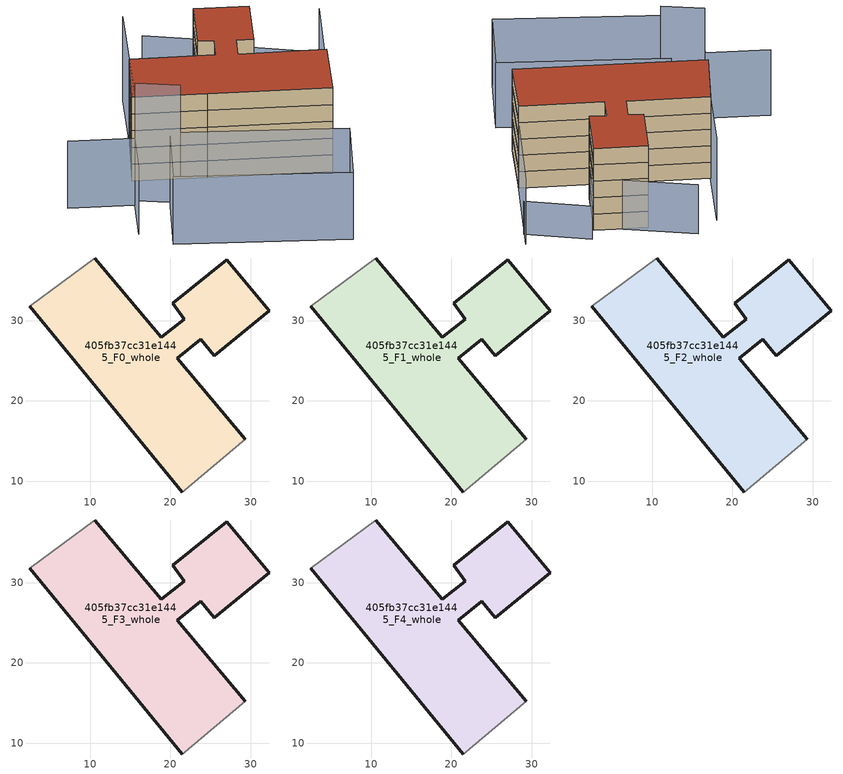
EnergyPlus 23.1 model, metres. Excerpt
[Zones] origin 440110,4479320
405fb37cc31e1445_F0_whole
 floor ground (EU_floor_Construction): 26.99,37.61 32.33,31.2 25.45,25.63 23.78,27.66 20.83,25.33 29.32,15.19 21.44,8.63 9.61,23.06 2.44,31.8 10.56,37.81 18.83,27.94 21.72,30.17 20.3,32.18 z0
 wall outside (EU_wall_Construction): 2.44,31.8 9.61,23.06 21.44,8.63 / 29.32,15.19 20.83,25.33 23.78,27.66 25.45,25.63 32.33,31.2 26.99,37.61 20.3,32.18 21.72,30.17 18.83,27.94 10.56,37.81 z0:3
 wall adiabatic (EU_wall_Construction): 21.44,8.63 29.32,15.19 / 10.56,37.81 2.44,31.8 z0:3
405fb37cc31e1445_F1_whole
 floor to 405fb37cc31e1445_F0_whole (EU_floor_Construction): 26.99,37.61 32.33,31.2 25.45,25.63 23.78,27.66 20.83,25.33 29.32,15.19 21.44,8.63 9.61,23.06 2.44,31.8 10.56,37.81 18.83,27.94 21.72,30.17 20.3,32.18 z3
 wall outside (EU_wall_Construction): 2.44,31.8 9.61,23.06 21.44,8.63 / 29.32,15.19 20.83,25.33 23.78,27.66 25.45,25.63 32.33,31.2 26.99,37.61 20.3,32.18 21.72,30.17 18.83,27.94 10.56,37.81 z3:6
 wall adiabatic (EU_wall_Construction): 21.44,8.63 29.32,15.19 / 10.56,37.81 2.44,31.8 z3:6
405fb37cc31e1445_F2_whole
 floor to 405fb37cc31e1445_F1_whole (EU_floor_Construction): 26.99,37.61 32.33,31.2 25.45,25.63 23.78,27.66 20.83,25.33 29.32,15.19 21.44,8.63 9.61,23.06 2.44,31.8 10.56,37.81 18.83,27.94 21.72,30.17 20.3,32.18 z6
 wall outside (EU_wall_Construction): 2.44,31.8 9.61,23.06 21.44,8.63 / 29.32,15.19 20.83,25.33 23.78,27.66 25.45,25.63 32.33,31.2 26.99,37.61 20.3,32.18 21.72,30.17 18.83,27.94 10.56,37.81 z6:9
 wall adiabatic (EU_wall_Construction): 21.44,8.63 29.32,15.19 / 10.56,37.81 2.44,31.8 z6:9
405fb37cc31e1445_F3_whole
 floor to 405fb37cc31e1445_F2_whole (EU_floor_Construction): 26.99,37.61 32.33,31.2 25.45,25.63 23.78,27.66 20.83,25.33 29.32,15.19 21.44,8.63 9.61,23.06 2.44,31.8 10.56,37.81 18.83,27.94 21.72,30.17 20.3,32.18 z9
 wall outside (EU_wall_Construction): 2.44,31.8 9.61,23.06 21.44,8.63 / 29.32,15.19 20.83,25.33 23.78,27.66 25.45,25.63 32.33,31.2 26.99,37.61 20.3,32.18 21.72,30.17 18.83,27.94 10.56,37.81 z9:12
 wall adiabatic (EU_wall_Construction): 21.44,8.63 29.32,15.19 / 10.56,37.81 2.44,31.8 z9:12
405fb37cc31e1445_F4_whole
 floor to 405fb37cc31e1445_F3_whole (EU_floor_Construction): 26.99,37.61 32.33,31.2 25.45,25.63 23.78,27.66 20.83,25.33 29.32,15.19 21.44,8.63 9.61,23.06 2.44,31.8 10.56,37.81 18.83,27.94 21.72,30.17 20.3,32.18 z12
 wall outside (EU_wall_Construction): 2.44,31.8 9.61,23.06 21.44,8.63 / 29.32,15.19 20.83,25.33 23.78,27.66 25.45,25.63 32.33,31.2 26.99,37.61 20.3,32.18 21.72,30.17 18.83,27.94 10.56,37.81 z12:15
 wall adiabatic (EU_wall_Construction): 21.44,8.63 29.32,15.19 / 10.56,37.81 2.44,31.8 z12:15
 roof outside (EU_roof_Construction): 29.32,15.19 20.83,25.33 23.78,27.66 25.45,25.63 32.33,31.2 26.99,37.61 20.3,32.18 21.72,30.17 18.83,27.94 10.56,37.81 2.44,31.8 9.61,23.06 21.44,8.63 z15
shading: 21.3,8.81 41.31,24.72 / -8.9,35.54 -2.59,27.81 / -2.59,27.81 -8.56,22.93 / 8.3,-4.09 -7.83,17.26 / -7.83,17.26 1.58,24.37 / 1.58,24.37 17.71,3.02 / 17.71,3.02 8.3,-4.09 z0:12; -1.53,28.41 1.77,22.58 z0:21; 39.24,22.97 34.46,32.35 z0:6; 19.4,45.06 2.76,31.41 z0:15; 31.92,30.27 24.14,44.83 z0:9
[Building]
EU S2 Campaign: North Axis=0; Terrain=City; Solar Distribution=FullExterior
[Site:Location]
Madrid: Latitude=40.5; Longitude=-3.5; Time Zone=1; Elevation=609
[SizingPeriod:WeatherFileDays]
AnnualSizingPeriod: Begin Month=1; Begin Day of Month=1; End Month=12; End Day of Month=31; Day of Week for Start Day=Monday; Use Weather File Daylight Saving Period=No; Use Weather File Rain and Snow Indicators=No
[MATERIAL]
EU_InternalMass_Material: Roughness=MediumRough; Thickness=0.1; Conductivity=1; Density=1800; Specific Heat=900; Thermal Absorptance=0.9; Solar Absorptance=0.7; Visible Absorptance=0.7
[MATERIAL:NOMASS] Roughness=MediumRough; Thermal Absorptance=0.9; Solar Absorptance=0.7; Visible Absorptance=0.7
Name | Thermal Resistance
EU_wall_NoMass | 0.609216
EU_roof_NoMass | 0.513268
EU_floor_NoMass | 0.568163
[CONSTRUCTION]
EU_wall_Construction: EU_wall_NoMass
EU_roof_Construction: EU_roof_NoMass
EU_floor_Construction: EU_floor_NoMass
EU_InternalMass_Construction: EU_InternalMass_Material
[ZONE] Type=1; Multiplier=1; Ceiling Height=autocalculate; Volume=1161.53; Floor Area=autocalculate; Part of Total Floor Area=Yes
405fb37cc31e1445_F0_whole; 405fb37cc31e1445_F1_whole; 405fb37cc31e1445_F2_whole; 405fb37cc31e1445_F3_whole; 405fb37cc31e1445_F4_whole
[INTERNALMASS] Construction=EU_InternalMass_Construction; Surface Area=387.177
Name | Zone or ZoneList
405fb37cc31e1445_F0_whole_EU_InternalMass | 405fb37cc31e1445_F0_whole
405fb37cc31e1445_F1_whole_EU_InternalMass | 405fb37cc31e1445_F1_whole
405fb37cc31e1445_F2_whole_EU_InternalMass | 405fb37cc31e1445_F2_whole
405fb37cc31e1445_F3_whole_EU_InternalMass | 405fb37cc31e1445_F3_whole
405fb37cc31e1445_F4_whole_EU_InternalMass | 405fb37cc31e1445_F4_whole
[OTHEREQUIPMENT] Fuel Type=Electricity; Design Level Calculation Method=Watts/Area; Power per Zone Floor Area=1; Fraction Latent=0; Fraction Radiant=0; Fraction Lost=0; Carbon Dioxide Generation Rate=0; EndUse Subcategory=EU_Step8_InternalGains
Name | Zone or ZoneList or Space or SpaceList | Schedule
EU_Step8_InternalGain_405fb37cc31e1445_F0_whole_f000 | 405fb37cc31e1445_F0_whole | EU_Step8_GainSchedule_405fb37cc31e1445_F0_whole_f000
EU_Step8_InternalGain_405fb37cc31e1445_F1_whole_f000 | 405fb37cc31e1445_F1_whole | EU_Step8_GainSchedule_405fb37cc31e1445_F1_whole_f000
EU_Step8_InternalGain_405fb37cc31e1445_F2_whole_f000 | 405fb37cc31e1445_F2_whole | EU_Step8_GainSchedule_405fb37cc31e1445_F2_whole_f000
EU_Step8_InternalGain_405fb37cc31e1445_F3_whole_f000 | 405fb37cc31e1445_F3_whole | EU_Step8_GainSchedule_405fb37cc31e1445_F3_whole_f000
EU_Step8_InternalGain_405fb37cc31e1445_F4_whole_f000 | 405fb37cc31e1445_F4_whole | EU_Step8_GainSchedule_405fb37cc31e1445_F4_whole_f000
[ZONEVENTILATION:DESIGNFLOWRATE] Schedule=EU_AlwaysOn; Design Flow Rate Calculation Method=AirChanges/Hour; Air Changes per Hour=0.752966; Ventilation Type=Natural; Fan Pressure Rise=0; Fan Total Efficiency=1; Constant Term Coefficient=1; Temperature Term Coefficient=0; Velocity Term Coefficient=0; Velocity Squared Term Coefficient=0; Minimum Indoor Temperature=-100; Maximum Indoor Temperature=100; Delta Temperature=-100; Minimum Outdoor Temperature=-100; Maximum Outdoor Temperature=100; Maximum Wind Speed=40
Name | Zone or ZoneList or Space or SpaceList
EU_ConstantAir_405fb37cc31e1445_F0_whole | 405fb37cc31e1445_F0_whole
EU_ConstantAir_405fb37cc31e1445_F1_whole | 405fb37cc31e1445_F1_whole
EU_ConstantAir_405fb37cc31e1445_F2_whole | 405fb37cc31e1445_F2_whole
EU_ConstantAir_405fb37cc31e1445_F3_whole | 405fb37cc31e1445_F3_whole
EU_ConstantAir_405fb37cc31e1445_F4_whole | 405fb37cc31e1445_F4_whole
[HVACTEMPLATE:THERMOSTAT] Constant Heating Setpoint=20; Constant Cooling Setpoint=50
EU_HeatOnly_405fb37cc31e1445_F0_whole; EU_HeatOnly_405fb37cc31e1445_F1_whole; EU_HeatOnly_405fb37cc31e1445_F2_whole; EU_HeatOnly_405fb37cc31e1445_F3_whole; EU_HeatOnly_405fb37cc31e1445_F4_whole
[HVACTEMPLATE:ZONE:IDEALLOADSAIRSYSTEM] System Availability Schedule=EU_AlwaysOn; Maximum Heating Supply Air Temperature=50; Minimum Cooling Supply Air Temperature=13; Maximum Heating Supply Air Humidity Ratio=0.0156; Minimum Cooling Supply Air Humidity Ratio=0.0077; Heating Limit=NoLimit; Cooling Limit=NoLimit; Heating Availability Schedule=EU_AlwaysOn; Cooling Availability Schedule=EU_CoolingOff; Dehumidification Control Type=ConstantSensibleHeatRatio; Cooling Sensible Heat Ratio=0.7; Dehumidification Setpoint=60; Humidification Control Type=None; Humidification Setpoint=30; Outdoor Air Method=None; Outdoor Air Flow Rate per Person=0.00944; Outdoor Air Flow Rate per Zone Floor Area=0; Outdoor Air Flow Rate per Zone=0; Demand Controlled Ventilation Type=None; Outdoor Air Economizer Type=NoEconomizer; Heat Recovery Type=None; Sensible Heat Recovery Effectiveness=0.7; Latent Heat Recovery Effectiveness=0.65
Name | Template Thermostat
405fb37cc31e1445_F0_whole | EU_HeatOnly_405fb37cc31e1445_F0_whole
405fb37cc31e1445_F1_whole | EU_HeatOnly_405fb37cc31e1445_F1_whole
405fb37cc31e1445_F2_whole | EU_HeatOnly_405fb37cc31e1445_F2_whole
405fb37cc31e1445_F3_whole | EU_HeatOnly_405fb37cc31e1445_F3_whole
405fb37cc31e1445_F4_whole | EU_HeatOnly_405fb37cc31e1445_F4_whole
[SIZING:ZONE] Zone Cooling Design Supply Air Temperature Input Method=SupplyAirTemperature; Zone Cooling Design Supply Air Temperature=13; Zone Heating Design Supply Air Temperature Input Method=SupplyAirTemperature; Zone Heating Design Supply Air Temperature=50; Zone Cooling Design Supply Air Humidity Ratio=0.008; Zone Heating Design Supply Air Humidity Ratio=0.008; Cooling Design Air Flow Method=DesignDay; Cooling Design Air Flow Rate=0; Cooling Minimum Air Flow per Zone Floor Area=0.000762; Cooling Minimum Air Flow=0; Cooling Minimum Air Flow Fraction=0.2; Heating Design Air Flow Method=DesignDay; Heating Design Air Flow Rate=0; Heating Maximum Air Flow per Zone Floor Area=0.002032; Heating Maximum Air Flow=0.141576; Heating Maximum Air Flow Fraction=0.3; Account for Dedicated Outdoor Air System=No; Dedicated Outdoor Air System Control Strategy=NeutralSupplyAir; Dedicated Outdoor Air Low Setpoint Temperature for Design=autosize; Dedicated Outdoor Air High Setpoint Temperature for Design=autosize; Zone Load Sizing Method=Sensible Load Only No Latent Load; Zone Latent Cooling Design Supply Air Humidity Ratio Input Method=HumidityRatioDifference; Zone Cooling Design Supply Air Humidity Ratio Difference=0.005; Zone Latent Heating Design Supply Air Humidity Ratio Input Method=HumidityRatioDifference; Zone Humidification Design Supply Air Humidity Ratio Difference=0.005
405fb37cc31e1445_F0_whole; 405fb37cc31e1445_F1_whole; 405fb37cc31e1445_F2_whole; 405fb37cc31e1445_F3_whole; 405fb37cc31e1445_F4_whole
[SCHEDULE:CONSTANT]
Name | Hourly Value
EU_AlwaysOn | 1
EU_CoolingOff | 0
[SCHEDULE:FILE] Column Number=1; Rows to Skip at Top=0; Number of Hours of Data=8760; Column Separator=Comma; Interpolate to Timestep=No; Minutes per Item=60; Adjust Schedule for Daylight Savings=Yes
Name | File
EU_Step8_GainSchedule_405fb37cc31e1445_F0_whole_f000 | ../../schedules/405fb37cc31e1445/405fb37cc31e1445_F0_whole_f000_gain.csv
EU_Step8_GainSchedule_405fb37cc31e1445_F1_whole_f000 | ../../schedules/405fb37cc31e1445/405fb37cc31e1445_F1_whole_f000_gain.csv
EU_Step8_GainSchedule_405fb37cc31e1445_F2_whole_f000 | ../../schedules/405fb37cc31e1445/405fb37cc31e1445_F2_whole_f000_gain.csv
EU_Step8_GainSchedule_405fb37cc31e1445_F3_whole_f000 | ../../schedules/405fb37cc31e1445/405fb37cc31e1445_F3_whole_f000_gain.csv
EU_Step8_GainSchedule_405fb37cc31e1445_F4_whole_f000 | ../../schedules/405fb37cc31e1445/405fb37cc31e1445_F4_whole_f000_gain.csv
